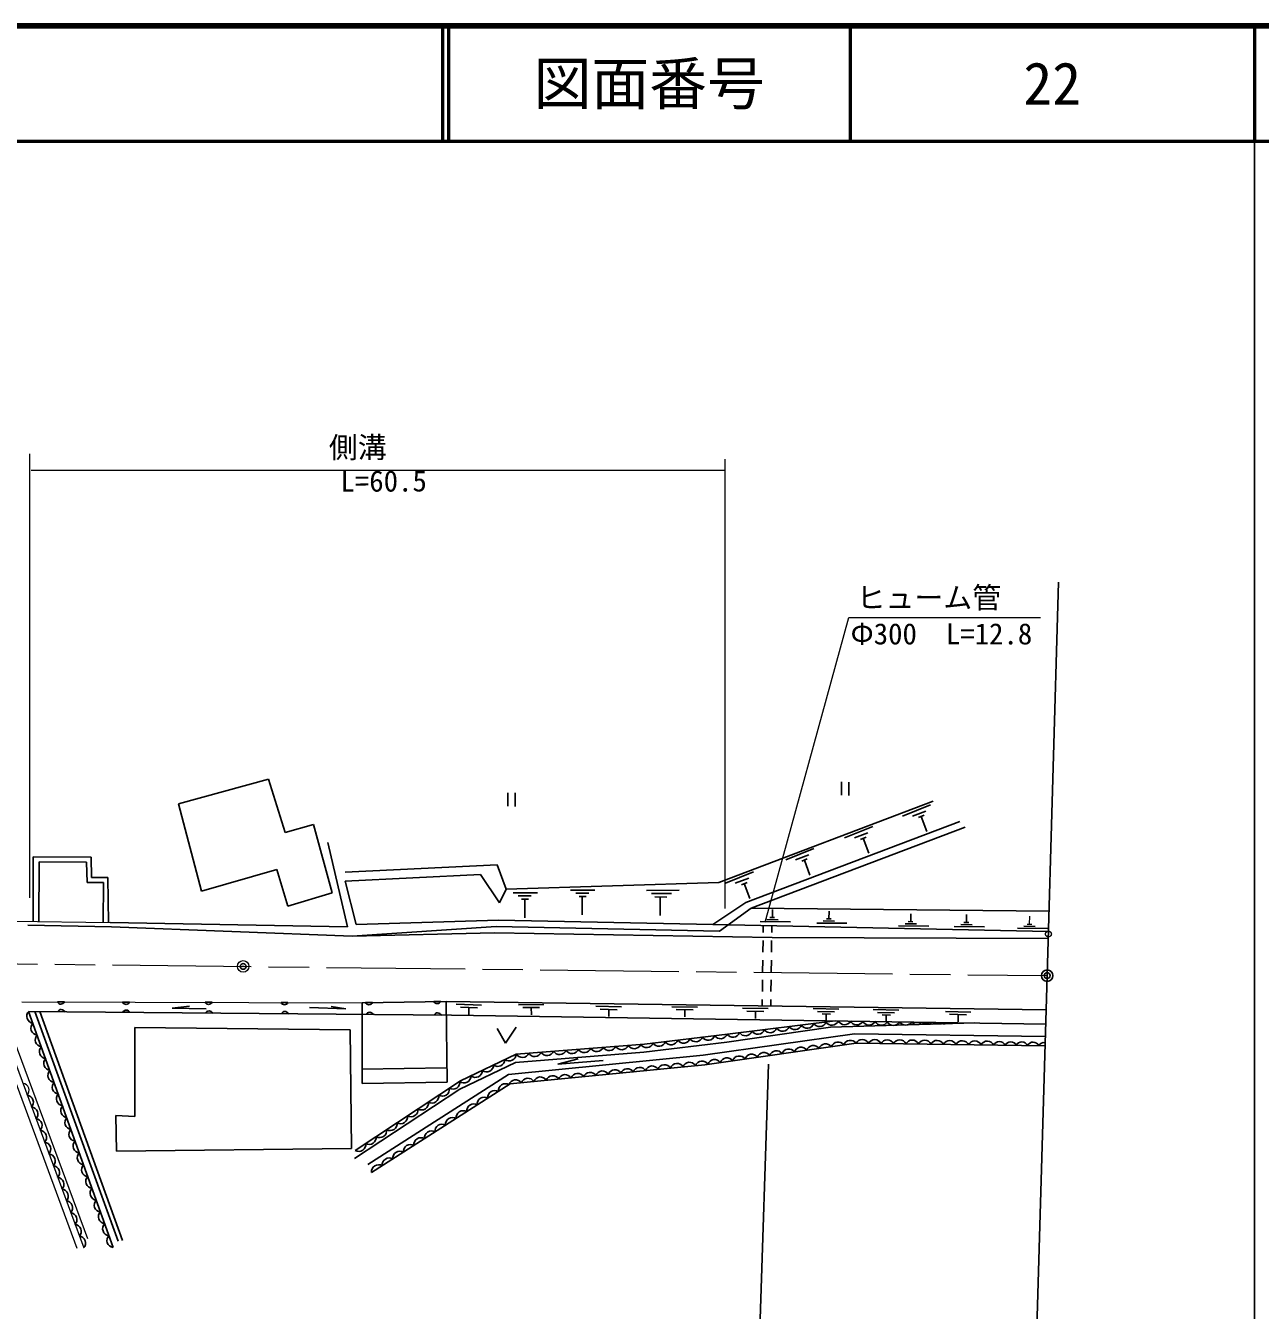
# Model space of a CAD drawing. Units: millimetres, scale not verified. Extents: x 40000 to 680000, y 20000 to 380000.
# Drawn here: x 472668 to 579500, y 268805 to 380000 of the extents above; entities that cross this region are included whole.
import ezdxf
from ezdxf.enums import TextEntityAlignment as Align

# ---------------------------------------------------------------- set-up
doc = ezdxf.new("R2010")
doc.units = ezdxf.units.MM
doc.header["$LTSCALE"] = 1000
doc.header["$PDMODE"] = 32
doc.header["$PDSIZE"] = 500
doc.linetypes.add('CHAIN', pattern=[18.5, 12, -1.5, 3.5, -1.5])
for name, color, linetype, lineweight in [('M-BGD', 7, 'Continuous', 25), ('M-BMK', 2, 'CHAIN', 13), ('M-BMK-HTXT', 7, 'Continuous', 13), ('M-BMK-SRVR', 3, 'Continuous', 25), ('M-STR-HTXT', 7, 'Continuous', 13), ('M-STR-STRC', 7, 'Continuous', 25), ('M-TTL', 2, 'Continuous', 140), ('M-TTL-BAND', 7, 'Continuous', 25), ('M-TTL-LINE', 7, 'Continuous', 50)]:
    doc.layers.add(name, color=color, linetype=linetype, lineweight=lineweight)
doc.layers.add('M-OTRS', color=6, linetype='Continuous')
doc.layers.add('M-TTL-TXT', color=7, linetype='Continuous')
doc.styles.add('ＭＳ ゴシック', font='')
doc.styles.get('ＭＳ ゴシック').set_extended_font_data('MS Gothic')

msp = doc.modelspace()

# ---------------------------------------------------------------- linework, layer by layer
at = {"layer": 'M-BGD'}
for p, q in [((485882, 312650), (493671, 314788)), ((493671, 314788), (495126, 310169)), ((514393, 313604), (514393, 312442)), ((515023, 313585), (515023, 312423)), ((543271, 314553), (543271, 313391)), ((543901, 314534), (543901, 313372)), ((487893, 305079), (485882, 312650)), ((532654, 305839), (551180, 312863)), ((548549, 311572), (550972, 312553)), ((549390, 311572), (550552, 312012)), ((549931, 311452), (550412, 311652)), ((550162, 311554), (550646, 310260)), ((495126, 310169), (497565, 310853)), ((497565, 310853), (499191, 304951)), ((534978, 304105), (553504, 311129)), ((535432, 303609), (553959, 310633)), ((543534, 309690), (545958, 310671)), ((500520, 301997), (498801, 309301)), ((544375, 309690), (545537, 310131)), ((544916, 309570), (545397, 309770)), ((545147, 309673), (545631, 308378)), ((473301, 302455), (473301, 308061)), ((473301, 308061), (478338, 308023)), ((478338, 308023), (478367, 306279)), ((538434, 307790), (540858, 308771)), ((539275, 307790), (540437, 308231)), ((473795, 302401), (473833, 307637)), ((473833, 307637), (477939, 307606)), ((477939, 307606), (477990, 305837)), ((494398, 306961), (487893, 305079)), ((495340, 303796), (494398, 306961)), ((500301, 306733), (513470, 307379)), ((513470, 307379), (514234, 305264)), ((539816, 307670), (540297, 307870)), ((540047, 307773), (540531, 306478)), ((477990, 305837), (479390, 305847)), ((478367, 306279), (479788, 306269)), ((479390, 305847), (479380, 302379)), ((479788, 306269), (479819, 302348)), ((500304, 305960), (512009, 306537)), ((500304, 305960), (501252, 302211)), ((512009, 306537), (513658, 304065)), ((514234, 305264), (532654, 305839)), ((533232, 305766), (535656, 306747)), ((534073, 305766), (535235, 306206)), ((534614, 305646), (535095, 305846)), ((499191, 304951), (495340, 303796)), ((514234, 305264), (513658, 304065)), ((514850, 304945), (516947, 304945)), ((515293, 304683), (516416, 304677)), ((519820, 305180), (521917, 305180)), ((520264, 304918), (521387, 304912)), ((526387, 305153), (529208, 305186)), ((526831, 304891), (528560, 304874)), ((534845, 305748), (535329, 304453)), ((515576, 304381), (516185, 304384)), ((515850, 304377), (515850, 302790)), ((520546, 304616), (521156, 304619)), ((520820, 304612), (520820, 303025)), ((527113, 304589), (528136, 304561)), ((527577, 304563), (527577, 302976)), ((534978, 304105), (532123, 302197)), ((535432, 303609), (532704, 301609)), ((561216, 303340), (535432, 303609)), ((501252, 302211), (513575, 302582)), ((513575, 302582), (532123, 302197)), ((536792, 302632), (537766, 302611)), ((537062, 302816), (537474, 302805)), ((537279, 302816), (537290, 303486)), ((541686, 302511), (542659, 302490)), ((541956, 302695), (542367, 302684)), ((542173, 302695), (542184, 303365)), ((549036, 302453), (549447, 302443)), ((549252, 302453), (549263, 303124)), ((554072, 302384), (554083, 303055)), ((472852, 302131), (480105, 302012)), ((479968, 302369), (500520, 301997)), ((480105, 302012), (500907, 301181)), ((500907, 301181), (513389, 302039)), ((500907, 301181), (513222, 301468)), ((513222, 301468), (537248, 301070)), ((513389, 302039), (532704, 301609)), ((532123, 302197), (561165, 301607)), ((536220, 302450), (538835, 302428)), ((536487, 302124), (536479, 301512)), ((537232, 302124), (537224, 301512)), ((541114, 302329), (543728, 302307)), ((548193, 302087), (550808, 302065)), ((548765, 302270), (549739, 302248)), ((553014, 302018), (555628, 301996)), ((553585, 302200), (554559, 302179)), ((553856, 302384), (554267, 302373)), ((558480, 301874), (561095, 301852)), ((559052, 302057), (560026, 302035)), ((536470, 300812), (536457, 299813)), ((537214, 300812), (537201, 299813)), ((537248, 301070), (561147, 300976)), ((536447, 299113), (536434, 298113)), ((537192, 299113), (537179, 298113)), ((536425, 297413), (536411, 296413)), ((537169, 297413), (537156, 296413)), ((472924, 294678), (480229, 274255)), ((472924, 294678), (509523, 294356)), ((473451, 294675), (480657, 274798)), ((473904, 294671), (481050, 274843)), ((475412, 295492), (476012, 295497)), ((481056, 295474), (481656, 295479)), ((485351, 294967), (486836, 295144)), ((488286, 294897), (485351, 294967)), ((488192, 295464), (488792, 295469)), ((494763, 295442), (495363, 295445)), ((497232, 295003), (500379, 294897)), ((500379, 294897), (499106, 295109)), ((501771, 295427), (509066, 295548)), ((501771, 295427), (501786, 288428)), ((502069, 295437), (502669, 295442)), ((507981, 295537), (508581, 295542)), ((509066, 295548), (560967, 294813)), ((509124, 288541), (509066, 295548)), ((509917, 295305), (512119, 295232)), ((510284, 295049), (511752, 294994)), ((511018, 295030), (511018, 294407)), ((515297, 295250), (517499, 295262)), ((515673, 295008), (517142, 295010)), ((516407, 295018), (516431, 294395)), ((522016, 295122), (524218, 295062)), ((522385, 294867), (523853, 294821)), ((523119, 294853), (523122, 294230)), ((528588, 295085), (530790, 295044)), ((528958, 294834), (530426, 294801)), ((529692, 294827), (529701, 294203)), ((534704, 294958), (536906, 294918)), ((535074, 294707), (536542, 294674)), ((535808, 294699), (535818, 294076)), ((536402, 295713), (536394, 295101)), ((537147, 295713), (537139, 295101)), ((540823, 294915), (543025, 294877)), ((546015, 294829), (548217, 294791)), ((552248, 294683), (554449, 294610)), ((476042, 294647), (475442, 294661)), ((481686, 294599), (481086, 294608)), ((488827, 294527), (488228, 294541)), ((495393, 294480), (494793, 294486)), ((502731, 294412), (502131, 294426)), ((508611, 294359), (508011, 294373)), ((509523, 294356), (560931, 293583)), ((533408, 292714), (542704, 293857)), ((541194, 294664), (542662, 294633)), ((541586, 294461), (542308, 294445)), ((541948, 294457), (541948, 293899)), ((542311, 293306), (554795, 293675)), ((546386, 294578), (547854, 294547)), ((546778, 294374), (547499, 294359)), ((547140, 294371), (547140, 293812)), ((552615, 294427), (554082, 294372)), ((553349, 294408), (553349, 293785)), ((482098, 293273), (500735, 293092)), ((482098, 285593), (482098, 293273)), ((500735, 293092), (500856, 282811)), ((513463, 293211), (514190, 291917)), ((514190, 291917), (515118, 293312)), ((526206, 291848), (533408, 292714)), ((531282, 290881), (544388, 292735)), ((533349, 292001), (542311, 293306)), ((544388, 292735), (560899, 292515)), ((515104, 290981), (526206, 291848)), ((526147, 291135), (533349, 292001)), ((531430, 290067), (544536, 291921)), ((544536, 291921), (560876, 291704)), ((510225, 287941), (515045, 290269)), ((510284, 288654), (515104, 290981)), ((514444, 289213), (531282, 290881)), ((515045, 290269), (526147, 291135)), ((518715, 290102), (520467, 290561)), ((518715, 290102), (522635, 290434)), ((501748, 289675), (509086, 289789)), ((502271, 281417), (514444, 289213)), ((514591, 288400), (531430, 290067)), ((501186, 282644), (510284, 288654)), ((501786, 288428), (509124, 288541)), ((502597, 280732), (514591, 288400)), ((501127, 281932), (510225, 287941)), ((480525, 282569), (480464, 285653)), ((480464, 285653), (482098, 285593)), ((500856, 282811), (480525, 282569))]:
    msp.add_line(p, q, dxfattribs=at)
at = {"layer": 'M-BGD', "lineweight": 13}
for p, q in [((471585, 302503), (479968, 302369)), ((470700, 294789), (478029, 275011)), ((472346, 295508), (501771, 295427)), ((470157, 294548), (477691, 274216)), ((470308, 292481), (477085, 274194))]:
    msp.add_line(p, q, dxfattribs=at)
at = {"layer": 'M-BGD'}
for centre, radius, start, end in [((473358, 294259), 604, 135.45065, 263.88768), ((475711, 295640), 334, 206.45491, 334.50215), ((475739, 294508), 334, 24.62723, 152.67448), ((481355, 295623), 334, 206.45491, 334.50215), ((481384, 294457), 334, 25.08971, 153.13696), ((488491, 295612), 334, 206.45491, 334.50215), ((488524, 294388), 334, 24.62723, 152.67448), ((495063, 295589), 334, 206.25987, 334.30711), ((495092, 294337), 334, 25.36759, 153.41484), ((502368, 295586), 334, 206.45491, 334.50215), ((508279, 295685), 334, 206.45491, 334.50215), ((473724, 293235), 604, 135.45065, 263.88768), ((502427, 294273), 334, 24.62723, 152.67448), ((508307, 294220), 334, 24.62723, 152.67448), ((540292, 293829), 604, 211.77567, 340.21269), ((541362, 293959), 604, 211.77567, 340.21269), ((542432, 294090), 604, 211.77567, 336.80643), ((543522, 294131), 604, 205.59795, 330.62872), ((544583, 294115), 604, 205.59795, 330.62872), ((545644, 294098), 604, 205.59795, 330.62872), ((546705, 294081), 604, 205.59795, 330.62872), ((547766, 294064), 604, 205.59795, 330.62872), ((474094, 292216), 604, 135.45065, 263.88768), ((530661, 292657), 604, 212.94912, 341.38615), ((531727, 292785), 604, 212.94912, 341.38615), ((532804, 292916), 604, 211.77567, 340.21269), ((533873, 293044), 604, 211.77567, 340.21269), ((534943, 293175), 604, 211.77567, 340.21269), ((536013, 293306), 604, 211.77567, 340.21269), ((537082, 293437), 604, 211.77567, 340.21269), ((538152, 293567), 604, 211.77567, 340.21269), ((539222, 293698), 604, 211.77567, 340.21269), ((474460, 291192), 604, 135.45065, 263.88768), ((519942, 291634), 604, 209.90869, 338.34572), ((521016, 291714), 604, 209.90869, 338.34572), ((522092, 291798), 604, 209.90869, 338.34572), ((523169, 291882), 604, 209.90869, 338.34572), ((524245, 291965), 604, 209.90869, 338.34572), ((525321, 292049), 604, 209.90869, 338.34572), ((526388, 292149), 604, 211.61465, 340.05168), ((527461, 292265), 604, 211.61465, 340.05168), ((528526, 292392), 604, 212.94912, 341.38615), ((529597, 292533), 604, 212.94912, 341.38615), ((538682, 290820), 604, 34.10334, 162.54037), ((539750, 290971), 604, 34.10334, 162.54037), ((540818, 291122), 604, 34.10334, 162.54037), ((541886, 291273), 604, 34.10334, 162.54037), ((542954, 291424), 604, 34.10334, 162.54037), ((544022, 291575), 604, 34.10334, 162.54037), ((545055, 291645), 604, 25.69806, 154.13509), ((546137, 291632), 604, 25.69806, 154.13509), ((547218, 291620), 604, 25.69806, 154.13509), ((548300, 291607), 604, 25.69806, 154.13509), ((549381, 291595), 604, 25.69806, 154.13509), ((550463, 291582), 604, 25.69806, 154.13509), ((551540, 291563), 604, 24.93631, 153.37333), ((552627, 291547), 604, 24.93631, 153.37333), ((553711, 291536), 604, 24.93631, 153.37333), ((554797, 291522), 604, 24.93631, 153.37333), ((555883, 291507), 604, 24.93631, 153.37333), ((556916, 291518), 543, 24.93631, 153.37333), ((557894, 291504), 543, 24.93631, 153.37333), ((558869, 291491), 543, 24.93631, 153.37333), ((559844, 291478), 543, 24.93631, 153.37333), ((560770, 291489), 489, 76.59228, 153.37333), ((474829, 290173), 604, 135.45065, 263.88768), ((513529, 290521), 604, 231.85006, 0.28709), ((514505, 290987), 604, 231.85006, 0.28709), ((515635, 291294), 604, 209.90869, 338.34572), ((516712, 291378), 604, 209.90869, 338.34572), ((517788, 291462), 604, 209.90869, 338.34572), ((518864, 291546), 604, 209.90869, 338.34572), ((530107, 289672), 604, 31.29226, 159.72929), ((531188, 289778), 604, 31.29226, 159.72929), ((532274, 289913), 604, 34.10334, 162.54037), ((533345, 290059), 604, 34.10334, 162.54037), ((534410, 290215), 604, 34.10334, 162.54037), ((535478, 290366), 604, 34.10334, 162.54037), ((536546, 290518), 604, 34.10334, 162.54037), ((537614, 290669), 604, 34.10334, 162.54037), ((475195, 289149), 604, 135.45065, 263.88768), ((511576, 289568), 604, 231.85006, 0.28709), ((512553, 290044), 604, 231.85006, 0.28709), ((518272, 288506), 604, 30.9073, 159.34432), ((519348, 288605), 604, 30.9073, 159.34432), ((520431, 288703), 604, 30.9073, 159.34432), ((521507, 288802), 604, 30.9073, 159.34432), ((522576, 288922), 604, 30.9073, 159.34432), ((523652, 289022), 604, 30.9073, 159.34432), ((524735, 289119), 604, 30.9073, 159.34432), ((525811, 289219), 604, 30.9073, 159.34432), ((526875, 289351), 604, 31.29226, 159.72929), ((527951, 289458), 604, 31.29226, 159.72929), ((529031, 289565), 604, 31.29226, 159.72929), ((475565, 288130), 604, 135.45065, 263.88768), ((508725, 287942), 604, 239.58479, 8.02182), ((509628, 288547), 604, 239.58479, 8.02182), ((510600, 289091), 604, 231.85006, 0.28709), ((514170, 287818), 604, 58.21117, 186.6482), ((515064, 288150), 604, 34.15907, 162.5961), ((516125, 288286), 604, 31.59809, 160.03512), ((517199, 288399), 604, 31.59809, 160.03512), ((472731, 286817), 604, 315.74467, 84.1817), ((475931, 287107), 604, 135.45065, 263.88768), ((507820, 287352), 604, 239.58479, 8.02182), ((512341, 286648), 604, 58.21117, 186.6482), ((513259, 287231), 604, 58.21117, 186.6482), ((473113, 285807), 604, 315.74467, 84.1817), ((476301, 286087), 604, 135.45065, 263.88768), ((506011, 286158), 604, 239.58479, 8.02182), ((506916, 286748), 604, 239.58479, 8.02182), ((510512, 285479), 604, 58.21117, 186.6482), ((511430, 286062), 604, 58.21117, 186.6482), ((473484, 284785), 604, 315.74467, 84.1817), ((476666, 285064), 604, 135.45065, 263.88768), ((504203, 284964), 604, 239.58479, 8.02182), ((505108, 285553), 604, 239.58479, 8.02182), ((508683, 284310), 604, 58.21117, 186.6482), ((509601, 284893), 604, 58.21117, 186.6482), ((473866, 283775), 604, 315.74467, 84.1817), ((477008, 284048), 604, 135.45065, 263.88768), ((502395, 283769), 604, 239.58479, 8.02182), ((503300, 284359), 604, 239.58479, 8.02182), ((506854, 283141), 604, 58.21117, 186.6482), ((507772, 283724), 604, 58.21117, 186.6482), ((474237, 282754), 604, 315.74467, 84.1817), ((477374, 283024), 604, 135.45065, 263.88768), ((501492, 283165), 604, 239.58479, 8.02182), ((505031, 281968), 604, 58.21117, 186.6482), ((505949, 282551), 604, 58.21117, 186.6482), ((474618, 281743), 604, 315.74467, 84.1817), ((477738, 282006), 604, 135.45065, 263.88768), ((478104, 280982), 604, 135.45065, 263.88768), ((503197, 280802), 604, 58.21117, 186.6482), ((504114, 281385), 604, 58.21117, 186.6482), ((474990, 280722), 604, 315.74467, 84.1817), ((475371, 279711), 604, 315.74467, 84.1817), ((478474, 279963), 604, 135.45065, 263.88768), ((475742, 278690), 604, 315.74467, 84.1817), ((478839, 278939), 604, 135.45065, 263.88768), ((476124, 277680), 604, 315.74467, 84.1817), ((479198, 277921), 604, 135.45065, 263.88768), ((476495, 276658), 604, 315.74467, 84.1817), ((479564, 276898), 604, 135.45065, 263.88768), ((476877, 275648), 604, 315.74467, 84.1817), ((479928, 275879), 604, 135.45065, 263.88768), ((477248, 274626), 604, 315.74467, 84.1817), ((480294, 274855), 604, 135.45065, 263.88768)]:
    msp.add_arc(centre, radius, start, end, dxfattribs=at)
at = {"layer": 'M-BGD', "lineweight": 13}
msp.add_arc((472360, 287839), 604, 315.74467, 84.1817, dxfattribs=at)
at = {"layer": 'M-BGD'}
for centre, major_axis in [((548827, 294047), (-622, 20)), ((549782, 293972), (-498, 2)), ((550512, 293898), (-348, 7)), ((551110, 293887), (-348, 5)), ((551649, 293848), (-279, 4)), ((552128, 293841), (-279, 4))]:
    msp.add_ellipse(centre, major_axis=major_axis, ratio=0.879021, start_param=0.5343863, end_param=2.6072063, dxfattribs=at)
at = {"layer": 'M-BMK'}
msp.add_line((461685, 298916), (561053, 297772), dxfattribs=at)
msp.add_point((561168, 301376), dxfattribs=at)
at = {"layer": 'M-BMK-HTXT'}
msp.add_line((473028, 304507), (473028, 342942), dxfattribs=at)
at = {"layer": 'M-BMK-SRVR'}
for p, q in [((561053, 297772), (562048, 331820)), ((559931, 259372), (561053, 297772))]:
    msp.add_line(p, q, dxfattribs=at)
at = {"layer": 'M-BMK-SRVR', "lineweight": 13}
msp.add_circle((491485, 298573), 500, dxfattribs=at)
at = {"layer": 'M-BMK-SRVR'}
msp.add_circle((561053, 297772), 500, dxfattribs=at)
for p in [(491485, 298573), (561053, 297772)]:
    msp.add_point(p, dxfattribs=at)
at = {"layer": 'M-OTRS'}
msp.add_point((561053, 297772), dxfattribs=at)
at = {"layer": 'M-STR-HTXT'}
for p, q in [((473145, 341541), (533198, 341541)), ((533207, 303573), (533207, 342475)), ((536658, 302398), (543903, 328769)), ((543903, 328769), (560486, 328769)), ((559539, 302240), (559550, 302911)), ((559323, 302240), (559734, 302230))]:
    msp.add_line(p, q, dxfattribs=at)
at = {"layer": 'M-STR-STRC'}
msp.add_line((536953, 290122), (535897, 257865), dxfattribs=at)
at = {"layer": 'M-TTL'}
msp.add_line((680000, 380000), (40000, 380000), dxfattribs=at)
at = {"layer": 'M-TTL-BAND'}
msp.add_line((579000, 20000), (579000, 370000), dxfattribs=at)
at = {"layer": 'M-TTL-LINE'}
for p, q in [((508747, 380000), (508747, 370000)), ((509247, 380000), (509247, 370000)), ((543997, 380000), (543997, 370000)), ((579000, 380000), (579000, 370000)), ((40000, 370000), (680000, 370000))]:
    msp.add_line(p, q, dxfattribs=at)

# ---------------------------------------------------------------- texts
at = {"layer": 'M-STR-HTXT', "style": 'ＭＳ ゴシック'}
for s, p in [('側溝', (498906, 342025)), ('L=60.5', (499905, 339109))]:
    msp.add_text(s, height=1833, rotation=0.181, dxfattribs=at).set_placement(p, align=Align.BOTTOM_LEFT)
for s, p in [('ヒューム管', (544570, 329029)), ('Φ300\u3000L=12.8', (544043, 325894))]:
    msp.add_text(s, height=1833, dxfattribs=at).set_placement(p, align=Align.BOTTOM_LEFT)
at = {"layer": 'M-TTL-TXT', "style": 'ＭＳ ゴシック'}
for s, p in [('図面番号', (526622, 375000)), ('22', (561497, 375000))]:
    msp.add_text(s, height=3666, dxfattribs=at).set_placement(p, align=Align.MIDDLE_CENTER)

doc.saveas('drawing.dxf')
